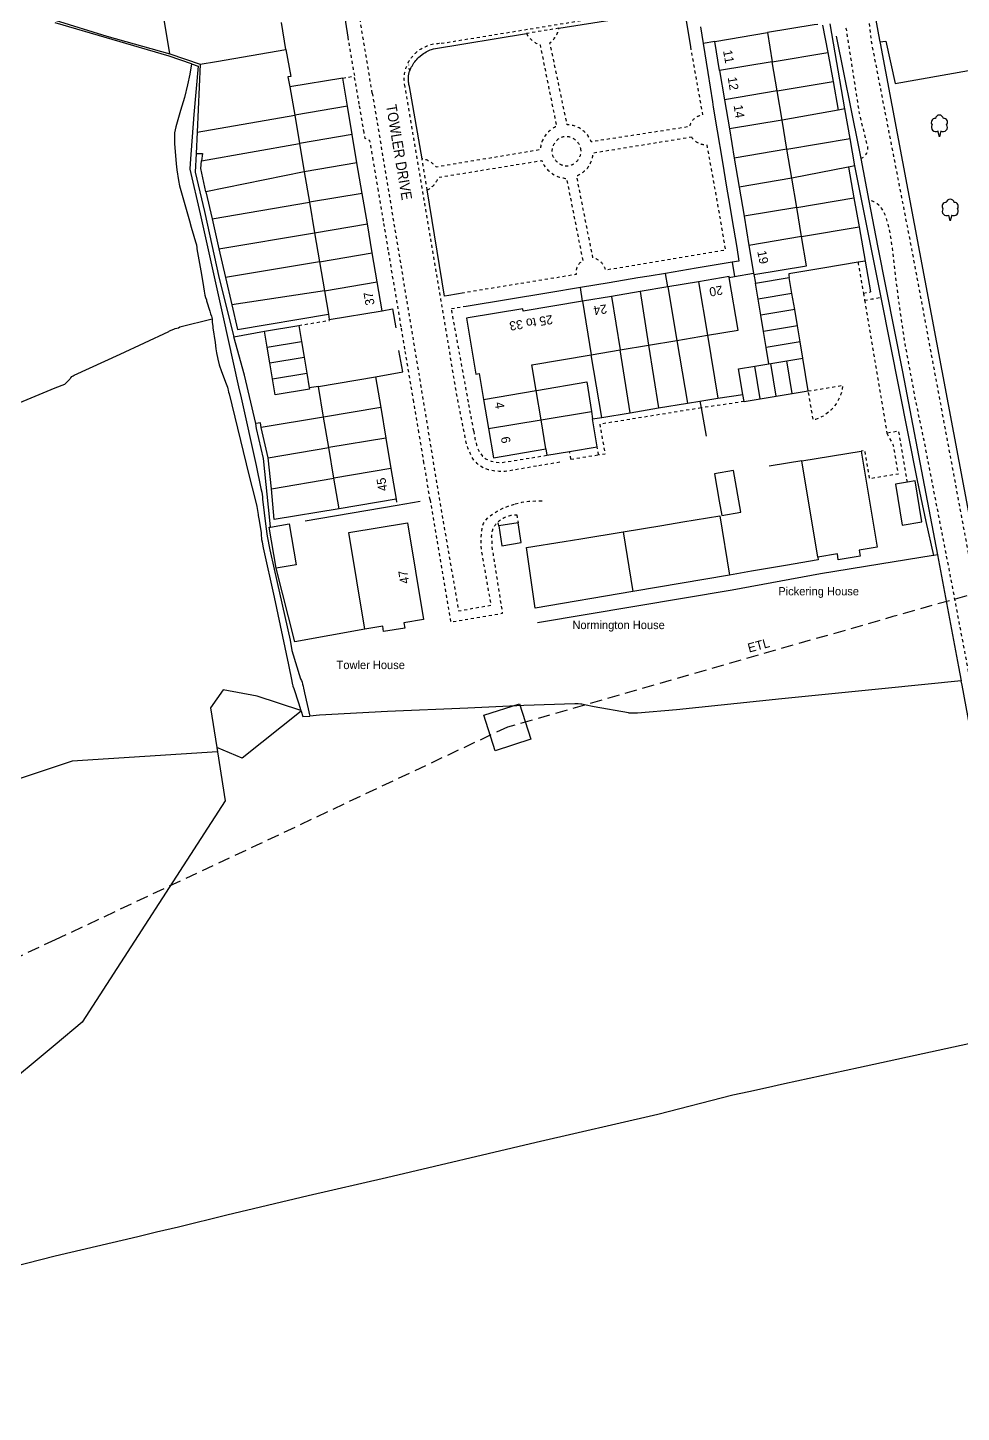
# Model space of a CAD drawing. Extents: x 421500 to 422711, y 436000 to 437000.
# Drawn here: x 421995.5 to 422150.4, y 436000 to 436229.8 of the extents above; entities that cross this region are included whole.
import ezdxf

# ---------------------------------------------------------------- set-up
doc = ezdxf.new("R2010")
doc.units = 0
doc.linetypes.add('716709-ExBase$0$OS-DASHEDLINE', pattern=[1, 0.5, -0.5])
doc.linetypes.add('716709-ExBase$0$OS-OVERHEAD', pattern=[3, 2, -1])
doc.layers.get('0').update_dxf_attribs({"color": 210})
for name, color, linetype in [('716709-ExBase$0$OS-LINE_0001_BLG_OUTLINE', 7, 'Continuous'), ('716709-ExBase$0$OS-LINE_0021_ROAD_OR_TRACK', 8, '716709-ExBase$0$OS-DASHEDLINE'), ('716709-ExBase$0$OS-LINE_0030_BLG_DIVISION', 8, 'Continuous'), ('716709-ExBase$0$OS-LINE_0030_OBSTRUCTING_FEAT', 8, 'Continuous'), ('716709-ExBase$0$OS-LINE_0032_PATH_OR_EDGE', 8, '716709-ExBase$0$OS-DASHEDLINE'), ('716709-ExBase$0$OS-LINE_0043_OVERHEAD_CONSTRN', 8, '716709-ExBase$0$OS-OVERHEAD'), ('716709-ExBase$0$OS-LINE_0049_PYLON_EDGE', 8, 'Continuous'), ('716709-ExBase$0$OS-PT_0373_POSN_NONCONIFER_TR', 8, 'Continuous'), ('716709-ExBase$0$OS-TEXT_BUILDING_OR_STRUCTURE', 4, 'Continuous'), ('716709-ExBase$0$OS-TEXT_GENERAL_FEATURE', 4, 'Continuous'), ('716709-ExBase$0$OS-TEXT_ROAD_NAME', 7, 'Continuous')]:
    doc.layers.add(name, color=color, linetype=linetype)
doc.styles.add('716709-ExBase$0$Romans', font='romans.shx', dxfattribs={"width": 0.9})
doc.styles.add('716709-ExBase$0$Standard', font='romans.shx')

# ---------------------------------------------------------------- blocks, each defined once
blk = doc.blocks.new('716709-ExBase$0$OS-NONCONIFEROUS TREE')
at = {"linetype": 'Continuous'}
for p, q in [((0, -1.6), (-0.2, -0.8)), ((0.2, -0.8), (0, -1.6))]:
    blk.add_line(p, q, dxfattribs=at)
for centre, radius, start, end in [((-0.57, 0.4), 0.55, 88.1339, 218.2222), ((-0.51, -0.29), 0.6, 144.748, 301.112), ((0, 0.84), 0.56, 10.8441, 169.1559), ((0.51, -0.29), 0.6, 238.888, 35.252), ((0.57, 0.4), 0.55, 321.7778, 91.8661)]:
    blk.add_arc(centre, radius, start, end, dxfattribs=at)

msp = doc.modelspace()

# ---------------------------------------------------------------- linework, layer by layer
at = {"layer": '716709-ExBase$0$OS-LINE_0001_BLG_OUTLINE'}
for p, q in [((422109.46, 436227.49), (422118.2, 436228.96)), ((422118.2, 436228.96), (422119.01, 436224.13)), ((422110.27, 436222.66), (422109.46, 436227.49)), ((422119.83, 436219.29), (422119.01, 436224.13)), ((422047.73, 436221.43), (422038.98, 436219.95)), ((422048.52, 436216.74), (422047.73, 436221.43)), ((422110.27, 436222.66), (422111.09, 436217.82)), ((422038.98, 436219.95), (422039.77, 436215.26)), ((422120.64, 436214.46), (422119.83, 436219.29)), ((422049.31, 436212.04), (422048.52, 436216.74)), ((422111.09, 436217.82), (422111.9, 436212.99)), ((422039.77, 436215.26), (422040.56, 436210.56)), ((422121.45, 436209.62), (422120.64, 436214.46)), ((422050.1, 436207.35), (422049.31, 436212.04)), ((422111.9, 436212.99), (422112.71, 436208.15)), ((422040.56, 436210.56), (422041.35, 436205.87)), ((422122.26, 436204.79), (422121.45, 436209.62)), ((422050.96, 436202.28), (422050.1, 436207.35)), ((422112.71, 436208.15), (422113.52, 436203.32)), ((422041.35, 436205.87), (422042.21, 436200.8)), ((422123.07, 436199.95), (422122.26, 436204.79)), ((422113.52, 436203.32), (422114.33, 436198.48)), ((422042.21, 436200.8), (422043.07, 436195.73)), ((422051.82, 436197.21), (422050.96, 436202.28)), ((422114.33, 436198.48), (422115.14, 436193.65)), ((422123.88, 436195.12), (422123.07, 436199.95)), ((422043.07, 436195.73), (422043.88, 436190.94)), ((422052.63, 436192.42), (422051.82, 436197.21)), ((422115.14, 436193.65), (422115.92, 436189.02)), ((422043.88, 436190.94), (422044.69, 436186.14)), ((422053.44, 436187.62), (422052.63, 436192.42)), ((422115.92, 436189.02), (422115.95, 436188.82)), ((422054.25, 436182.82), (422053.44, 436187.62)), ((422101.66, 436186.76), (422097.09, 436185.99)), ((422106.76, 436187.62), (422101.66, 436186.76)), ((422044.69, 436186.14), (422045.35, 436182.24)), ((422092.31, 436185.19), (422087.51, 436184.39)), ((422097.09, 436185.99), (422092.31, 436185.19)), ((422045.35, 436182.24), (422045.5, 436181.35)), ((422045.5, 436181.35), (422054.25, 436182.82)), ((422098.5, 436177.1), (422103.17, 436177.88)), ((422103.17, 436177.88), (422108.25, 436178.73)), ((422088.99, 436175.51), (422093.76, 436176.31)), ((422093.76, 436176.31), (422098.5, 436177.1)), ((422053.19, 436171.84), (422054.04, 436166.77)), ((422044.56, 436165.17), (422043.71, 436170.24)), ((422071.12, 436168.08), (422071.93, 436163.24)), ((422080.64, 436164.7), (422079.83, 436169.56)), ((422054.04, 436166.77), (422054.89, 436161.69)), ((422045.41, 436160.1), (422044.56, 436165.17)), ((422081.45, 436159.87), (422080.64, 436164.7)), ((422054.89, 436161.69), (422055.74, 436156.62)), ((422046.27, 436155.02), (422045.41, 436160.1)), ((422123.92, 436157.91), (422133.75, 436159.53)), ((422055.74, 436156.62), (422056.6, 436151.54)), ((422126.56, 436141.92), (422123.92, 436157.91)), ((422047.12, 436149.95), (422046.27, 436155.02)), ((422056.6, 436151.54), (422047.12, 436149.95)), ((422110.31, 436148.76), (422111.93, 436138.95)), ((422111.93, 436138.95), (422095.89, 436136.22))]:
    msp.add_line(p, q, dxfattribs=at)
at = {"layer": '716709-ExBase$0$OS-LINE_0001_BLG_OUTLINE', "flags": 128}
for points in [[(422115.95, 436188.82), (422124.69, 436190.28), (422123.88, 436195.12)], [(422111.88, 436188.35), (422111.86, 436188.47), (422106.76, 436187.62)], [(422108.25, 436178.73), (422113.35, 436179.59), (422111.88, 436188.35)], [(422087.51, 436184.39), (422077.66, 436182.74), (422077.6, 436183.13), (422068.55, 436181.61), (422068.25, 436181.56), (422069.8, 436172.3), (422070.4, 436172.4), (422071.12, 436168.08)], [(422079.83, 436169.56), (422079.11, 436173.85), (422088.99, 436175.51)], [(422043.71, 436170.24), (422043.71, 436170.25), (422053.19, 436171.84)], [(422071.93, 436163.24), (422072.74, 436158.41), (422081.45, 436159.87)], [(422133.75, 436159.53), (422136.4, 436143.55), (422133.44, 436143.06), (422133.6, 436142.07), (422129.98, 436141.47), (422129.82, 436142.46), (422126.56, 436141.92)], [(422051.41, 436129.96), (422048.75, 436146.02), (422058.49, 436147.63), (422061.15, 436131.57), (422057.89, 436131.03), (422058.04, 436130.14), (422054.52, 436129.56), (422054.37, 436130.45), (422051.41, 436129.96)], [(422094.27, 436146.14), (422100.69, 436147.19), (422104.15, 436147.75), (422110.31, 436148.76)], [(422095.89, 436136.22), (422079.69, 436133.47), (422078.22, 436143.51), (422084.49, 436144.54), (422087.22, 436144.98), (422094.27, 436146.14)]]:
    msp.add_lwpolyline(points, dxfattribs=at)
at = {"layer": '716709-ExBase$0$OS-LINE_0021_ROAD_OR_TRACK'}
for p, q in [((422134.14, 436185.73), (422134.35, 436184.55)), ((422134.35, 436184.55), (422138.04, 436162.5)), ((422085.61, 436158.18), (422090.2, 436158.91)), ((422118.82, 436157.07), (422118.52, 436157.02))]:
    msp.add_line(p, q, dxfattribs=at)
at = {"layer": '716709-ExBase$0$OS-LINE_0021_ROAD_OR_TRACK', "flags": 128}
for points in [[(422064.06, 436227.19), (422102.12, 436233.37), (422104.25, 436233.71), (422106.28, 436234.04), (422106.48, 436234.07), (422123.72, 436236.84), (422126.65, 436237.3), (422125.8, 436242.86), (422123.1, 436242.42), (422111.58, 436240.56), (422111.46, 436240.58), (422111.34, 436240.6), (422111.22, 436240.63), (422111.1, 436240.67), (422110.99, 436240.71), (422110.87, 436240.75), (422110.76, 436240.8), (422110.65, 436240.85), (422110.54, 436240.91), (422110.44, 436240.97), (422110.33, 436241.04), (422110.23, 436241.11), (422110.14, 436241.19), (422110.04, 436241.26), (422109.95, 436241.35), (422109.85, 436241.45), (422109.77, 436241.54), (422109.69, 436241.63), (422109.62, 436241.73), (422109.55, 436241.83), (422109.48, 436241.94), (422109.42, 436242.04), (422109.36, 436242.15), (422109.31, 436242.26), (422109.26, 436242.37), (422109.22, 436242.49), (422109.18, 436242.6), (422109.14, 436242.72), (422109.12, 436242.84), (422109.09, 436242.96), (422109.07, 436243.08), (422109.06, 436243.2), (422109.05, 436243.33), (422107.96, 436250.03), (422101.23, 436249.09), (422102.02, 436243.45), (422102.04, 436243.23), (422102.05, 436243.04), (422102.05, 436242.84), (422102.05, 436242.65), (422102.03, 436242.46), (422102.01, 436242.26), (422101.98, 436242.07), (422101.95, 436241.88), (422101.9, 436241.69), (422101.85, 436241.5), (422101.79, 436241.32), (422101.72, 436241.14), (422101.64, 436240.96), (422101.56, 436240.78), (422101.47, 436240.61), (422101.36, 436240.42), (422101.25, 436240.26), (422101.14, 436240.1), (422101.02, 436239.94), (422100.9, 436239.8), (422100.77, 436239.65), (422100.63, 436239.51), (422100.49, 436239.38), (422100.34, 436239.25), (422100.19, 436239.13), (422100.03, 436239.02), (422099.87, 436238.91), (422099.7, 436238.81), (422099.53, 436238.72), (422099.36, 436238.63), (422062.13, 436232.47), (422062.07, 436232.47)], [(422052.64, 436218.9), (422050.98, 436228.93), (422049.71, 436236.69)], [(422178.2, 436000), (422171.3, 436039.7), (422151.9, 436140.9), (422142.35, 436192.2), (422135.5, 436227.45), (422134.49, 436235.99)], [(422133.72, 436208.06), (422134.2, 436208.35), (422134.35, 436208.45), (422134.4, 436208.55), (422134.5, 436208.7), (422134.6, 436208.8), (422134.7, 436208.95), (422134.85, 436209.4), (422134.85, 436210.15), (422134.8, 436210.25), (422133.5, 436215.55), (422131.33, 436229.51), (422131.27, 436229.61), (422131.21, 436229.72), (422131.15, 436229.82), (422131.08, 436229.91), (422131.01, 436230.01), (422130.94, 436230.1)], [(422058.09, 436219.98), (422058.05, 436220.18), (422058.01, 436220.42), (422057.98, 436220.66), (422057.96, 436220.9), (422057.95, 436221.15), (422057.95, 436221.39), (422057.96, 436221.63), (422057.98, 436221.88), (422058.01, 436222.12), (422058.05, 436222.36), (422058.1, 436222.6), (422058.16, 436222.84), (422058.23, 436223.07), (422058.31, 436223.3), (422058.39, 436223.53), (422058.49, 436223.75), (422058.6, 436223.97), (422058.73, 436224.22), (422058.86, 436224.43), (422058.99, 436224.63), (422059.13, 436224.83), (422059.29, 436225.02), (422059.45, 436225.2), (422059.61, 436225.38), (422059.79, 436225.55), (422059.97, 436225.71), (422060.16, 436225.87), (422060.35, 436226.01), (422060.55, 436226.15), (422060.75, 436226.29), (422060.96, 436226.41), (422061.18, 436226.53), (422061.4, 436226.63), (422061.62, 436226.73), (422061.85, 436226.82), (422062.08, 436226.9), (422062.31, 436226.97), (422062.55, 436227.03), (422062.78, 436227.09), (422063.02, 436227.13), (422063.26, 436227.16), (422063.51, 436227.18), (422063.75, 436227.19), (422064.06, 436227.19)], [(422052.64, 436218.9), (422060.34, 436172.42), (422060.66, 436170.46), (422063.72, 436151.75), (422066.96, 436133.01), (422072.37, 436133.95), (422070.79, 436142.98), (422070.7, 436144.05), (422070.68, 436145.13), (422070.87, 436146.91), (422071.1, 436147.48), (422071.45, 436148), (422071.87, 436148.47), (422072.57, 436149.05), (422073.35, 436149.53), (422074.31, 436150.02), (422074.69, 436150.17), (422075.32, 436150.42), (422076.35, 436150.75)], [(422079.88, 436157.02), (422074.7, 436156.13), (422073.71, 436156.14), (422072.73, 436156.23), (422071.94, 436156.41), (422071.17, 436156.69), (422070.56, 436157.03), (422070.02, 436157.48), (422069.53, 436158), (422069.18, 436158.52), (422068.47, 436160.06), (422068.12, 436161.45), (422066.74, 436168.46), (422059.39, 436212.31), (422058.1, 436219.94), (422058.09, 436219.98)], [(422174.4, 436000), (422171.55, 436015.25), (422168.6, 436030.6), (422166.15, 436043.15), (422165.05, 436049.1), (422161.2, 436070.55), (422155.95, 436099.4), (422151.9, 436121.35), (422148.35, 436140.05), (422144.2, 436161.35), (422142.7, 436168.5), (422142.15, 436171.6), (422141, 436177.7), (422139.95, 436184.9), (422138.95, 436193.2), (422138.75, 436194.55), (422138.7, 436195), (422138.45, 436196.35), (422138.1, 436197.65), (422137.95, 436198.15), (422137.85, 436198.5), (422137.65, 436198.95), (422137.15, 436199.85), (422136.9, 436200.15), (422136.7, 436200.35), (422136.45, 436200.55), (422136.25, 436200.7), (422136.1, 436200.8), (422135.9, 436200.9), (422135.65, 436201), (422135.4, 436201.05), (422135.07, 436201.03)], [(422133.25, 436190.86), (422133.3, 436190.57), (422133.35, 436190.27), (422133.67, 436188.35), (422134.14, 436185.73)], [(422125, 436169.49), (422130.72, 436170.43), (422130.69, 436170.16), (422130.64, 436169.89), (422130.59, 436169.62), (422130.52, 436169.35), (422130.44, 436169.09), (422130.36, 436168.83), (422130.26, 436168.58), (422130.15, 436168.32), (422130.03, 436168.08), (422129.9, 436167.84), (422129.76, 436167.6), (422129.62, 436167.37), (422129.3, 436166.94), (422129.12, 436166.73), (422128.94, 436166.53), (422128.75, 436166.33), (422128.55, 436166.14), (422128.34, 436165.97), (422128.13, 436165.8), (422127.9, 436165.64), (422127.68, 436165.48), (422127.44, 436165.34), (422127.2, 436165.21), (422126.96, 436165.08), (422126.71, 436164.97), (422126.46, 436164.87), (422126.2, 436164.78), (422125.81, 436164.66), (422125, 436169.49)], [(422107.2, 436166.68), (422090.38, 436163.97), (422091.27, 436159), (422090.2, 436158.91)], [(422114.33, 436167.74), (422111.69, 436167.34), (422107.2, 436166.68)], [(422138.04, 436162.5), (422139.07, 436160.51), (422139.09, 436160.41), (422139.89, 436155.71), (422135.17, 436154.91), (422134.39, 436159.64), (422133.75, 436159.53)], [(422083.74, 436157.68), (422081.87, 436157.36), (422079.88, 436157.02)], [(422076.35, 436150.75), (422077.47, 436151.03), (422078.63, 436151.18), (422079.79, 436151.24), (422080.95, 436151.25)]]:
    msp.add_lwpolyline(points, dxfattribs=at)
at = {"layer": '716709-ExBase$0$OS-LINE_0030_BLG_DIVISION'}
for p, q in [((422119.01, 436224.13), (422110.27, 436222.66)), ((422119.83, 436219.29), (422111.09, 436217.82)), ((422048.52, 436216.74), (422039.77, 436215.26)), ((422120.64, 436214.46), (422111.9, 436212.99)), ((422049.31, 436212.04), (422040.56, 436210.56)), ((422121.45, 436209.62), (422112.71, 436208.15)), ((422050.1, 436207.35), (422041.35, 436205.87)), ((422122.26, 436204.79), (422113.52, 436203.32)), ((422050.96, 436202.28), (422042.21, 436200.8)), ((422123.07, 436199.95), (422114.33, 436198.48)), ((422043.07, 436195.73), (422051.82, 436197.21)), ((422123.88, 436195.12), (422115.14, 436193.65)), ((422043.88, 436190.94), (422052.63, 436192.42)), ((422044.69, 436186.14), (422053.44, 436187.62)), ((422101.66, 436186.76), (422103.17, 436177.88)), ((422106.76, 436187.62), (422108.25, 436178.73)), ((422087.51, 436184.39), (422088.99, 436175.51)), ((422092.31, 436185.19), (422093.76, 436176.31)), ((422097.09, 436185.99), (422098.5, 436177.1)), ((422071.12, 436168.08), (422079.83, 436169.56)), ((422054.04, 436166.77), (422044.56, 436165.17)), ((422071.93, 436163.24), (422080.64, 436164.7)), ((422054.89, 436161.69), (422045.41, 436160.1)), ((422055.74, 436156.62), (422046.27, 436155.02)), ((422094.27, 436146.14), (422095.89, 436136.22))]:
    msp.add_line(p, q, dxfattribs=at)
at = {"layer": '716709-ExBase$0$OS-LINE_0030_OBSTRUCTING_FEAT'}
for p, q in [((422019.03, 436225.42), (422017.1, 436237.16)), ((422047.91, 436232.46), (422048.57, 436228.23)), ((422083.61, 436229.68), (422104.37, 436232.99)), ((422104.37, 436232.99), (422105.43, 436226.62)), ((422038.27, 436226.15), (422037.58, 436230.66)), ((422127.38, 436230.22), (422128.22, 436225.68)), ((422131.08, 436216.31), (422128.6, 436230.42)), ((422107.13, 436229.93), (422107.56, 436227.17)), ((422019.03, 436225.42), (422024.09, 436223.71)), ((422109.46, 436227.49), (422107.56, 436227.17)), ((422107.56, 436227.17), (422108.32, 436222.33)), ((422119.01, 436224.13), (422128.22, 436225.68)), ((422128.22, 436225.68), (422129.11, 436220.85)), ((422024.09, 436223.71), (422023.57, 436212.42)), ((422108.32, 436222.33), (422109.09, 436217.48)), ((422119.83, 436219.29), (422129.11, 436220.85)), ((422129.11, 436220.85), (422129.98, 436216.11)), ((422131.08, 436216.31), (422129.98, 436216.11)), ((422131.94, 436211.38), (422131.08, 436216.31)), ((422023.57, 436212.42), (422039.77, 436215.26)), ((422023.57, 436212.42), (422023.41, 436208.93)), ((422109.88, 436212.65), (422110.69, 436207.81)), ((422024.27, 436207.69), (422040.56, 436210.56)), ((422121.45, 436209.62), (422131.94, 436211.38)), ((422132.74, 436206.84), (422131.94, 436211.38)), ((422110.69, 436207.81), (422111.5, 436202.98)), ((422133.72, 436208.06), (422135.07, 436201.03)), ((422041.35, 436205.87), (422025, 436202.57)), ((422132.74, 436206.84), (422131.66, 436206.65)), ((422131.66, 436206.65), (422132.56, 436201.55)), ((422137.08, 436185.03), (422132.74, 436206.84)), ((422025, 436202.57), (422026.04, 436198.06)), ((422026.04, 436198.06), (422042.21, 436200.8)), ((422123.07, 436199.95), (422132.56, 436201.55)), ((422132.56, 436201.55), (422133.42, 436196.73)), ((422026.04, 436198.06), (422027.18, 436193.11)), ((422112.3, 436198.14), (422113.11, 436193.31)), ((422027.18, 436193.11), (422043.07, 436195.73)), ((422123.88, 436195.12), (422133.42, 436196.73)), ((422133.42, 436196.73), (422134.43, 436191.06)), ((422027.18, 436193.11), (422028.28, 436188.3)), ((422043.88, 436190.94), (422028.28, 436188.3)), ((422134.43, 436191.06), (422133.25, 436190.86)), ((422134.43, 436191.06), (422135.34, 436185.94)), ((422106.39, 436189.86), (422101.28, 436189.01)), ((422101.66, 436186.76), (422101.28, 436189.01)), ((422112.37, 436190.85), (422106.39, 436189.86)), ((422112.37, 436190.85), (422112.76, 436188.5)), ((422115.95, 436188.82), (422116.22, 436187.41)), ((422028.28, 436188.3), (422029.32, 436183.78)), ((422091.94, 436187.46), (422087.17, 436186.67)), ((422087.51, 436184.39), (422087.17, 436186.67)), ((422096.73, 436188.26), (422091.94, 436187.46)), ((422111.88, 436188.35), (422112.76, 436188.5)), ((422116.22, 436187.41), (422121.84, 436188.35)), ((422116.67, 436184.73), (422116.22, 436187.41)), ((422122.29, 436185.67), (422121.84, 436188.35)), ((422044.69, 436186.14), (422029.32, 436183.78)), ((422067.89, 436185.79), (422065.36, 436185.36)), ((422122.29, 436185.67), (422116.67, 436184.73)), ((422117.12, 436182.05), (422116.67, 436184.73)), ((422122.74, 436182.99), (422122.29, 436185.67)), ((422122.74, 436182.99), (422117.12, 436182.05)), ((422117.57, 436179.37), (422117.12, 436182.05)), ((422123.19, 436180.31), (422122.74, 436182.99)), ((422034.75, 436179.42), (422040.47, 436180.37)), ((422040.47, 436180.37), (422040.91, 436177.73)), ((422123.19, 436180.31), (422117.57, 436179.37)), ((422123.64, 436177.63), (422123.19, 436180.31)), ((422029.66, 436178.48), (422034.75, 436179.42)), ((422035.19, 436176.78), (422034.75, 436179.42)), ((422035.19, 436176.78), (422040.91, 436177.73)), ((422040.91, 436177.73), (422041.34, 436175.09)), ((422103.17, 436177.88), (422104.94, 436167.48)), ((422108.25, 436178.73), (422110, 436168.28)), ((422118.02, 436176.69), (422117.57, 436179.37)), ((422123.64, 436177.63), (422118.02, 436176.69)), ((422124.09, 436174.95), (422123.64, 436177.63)), ((422035.62, 436174.15), (422035.19, 436176.78)), ((422035.62, 436174.15), (422041.34, 436175.09)), ((422041.34, 436175.09), (422041.78, 436172.46)), ((422090.72, 436165.1), (422088.99, 436175.51)), ((422095.46, 436165.89), (422093.76, 436176.31)), ((422098.5, 436177.1), (422100.15, 436166.68)), ((422118.47, 436174.01), (422118.02, 436176.69)), ((422121.44, 436174.51), (422124.09, 436174.95)), ((422125, 436169.49), (422124.09, 436174.95)), ((422036.06, 436171.51), (422035.62, 436174.15)), ((422116.11, 436173.62), (422118.47, 436174.01)), ((422117, 436168.18), (422116.11, 436173.62)), ((422118.47, 436174.01), (422118.77, 436174.06)), ((422118.77, 436174.06), (422121.44, 436174.51)), ((422119.66, 436168.61), (422118.77, 436174.06)), ((422122.33, 436169.05), (422121.44, 436174.51)), ((422036.06, 436171.51), (422041.78, 436172.46)), ((422041.78, 436172.46), (422042.19, 436170)), ((422043.71, 436170.24), (422042.19, 436170)), ((422107, 436167.83), (422110, 436168.28)), ((422110, 436168.28), (422114.14, 436168.91)), ((422114.33, 436167.74), (422114.14, 436168.91)), ((422114.33, 436167.74), (422117, 436168.18)), ((422117, 436168.18), (422119.66, 436168.61)), ((422119.66, 436168.61), (422122.33, 436169.05)), ((422122.33, 436169.05), (422125, 436169.49)), ((422080.64, 436164.7), (422089, 436166.1)), ((422089, 436166.1), (422089.2, 436164.85)), ((422090.72, 436165.1), (422095.46, 436165.89)), ((422095.46, 436165.89), (422100.15, 436166.68)), ((422100.15, 436166.68), (422104.94, 436167.48)), ((422104.94, 436167.48), (422107, 436167.83)), ((422107, 436167.83), (422107.2, 436166.68)), ((422107.2, 436166.68), (422108.02, 436162.01)), ((422044.56, 436165.17), (422034.21, 436163.42)), ((422035.35, 436158.41), (422034.21, 436163.42)), ((422089.2, 436164.85), (422090.72, 436165.1)), ((422089.95, 436160.24), (422089.2, 436164.85)), ((422035.35, 436158.41), (422045.41, 436160.1)), ((422081.45, 436159.87), (422081.62, 436158.83)), ((422081.62, 436158.83), (422085.39, 436159.47)), ((422085.39, 436159.47), (422089.95, 436160.24)), ((422035.91, 436153.27), (422035.35, 436158.41)), ((422123.92, 436157.91), (422118.82, 436157.07)), ((422035.91, 436153.27), (422046.27, 436155.02)), ((422056.77, 436150.51), (422041.5, 436147.9)), ((422060.56, 436151.16), (422056.77, 436150.51)), ((422035.74, 436146.91), (422038.83, 436147.44)), ((422076.83, 436147.62), (422073.62, 436147.1)), ((422146.42, 436142.29), (422145.83, 436142.2)), ((422040.8, 436116.45), (422040.82, 436116.38)), ((422026.85, 436110.34), (422026.96, 436109.61)), ((422000, 436061.01), (421969.09, 436035.28))]:
    msp.add_line(p, q, dxfattribs=at)
at = {"layer": '716709-ExBase$0$OS-LINE_0030_OBSTRUCTING_FEAT', "flags": 128}
for points in [[(422136.85, 436227.45), (422137.85, 436227.54), (422139.4, 436220.5), (422163.75, 436224.85), (422178.9, 436227.5), (422180.15, 436228), (422181.8, 436228.9), (422183.6, 436230.1), (422185.35, 436231.4), (422186.6, 436232.6), (422188.6, 436235.05), (422190.05, 436237.45), (422191.35, 436239.75), (422192.45, 436242.5)], [(422134.94, 436236.54), (422135.2, 436234.9), (422135.5, 436234.9), (422136.2, 436231.04), (422136.65, 436228.57), (422136.85, 436227.45)], [(422000, 436231.01), (422008.58, 436228.36), (422019.03, 436225.42)], [(422022.64, 436223.76), (422018.91, 436225.03), (422000, 436230.58)], [(422126.58, 436230.33), (422125.95, 436230.23), (422118.2, 436228.96)], [(422058.85, 436222.6), (422058.91, 436222.77), (422059.01, 436222.99), (422059.11, 436223.21), (422059.23, 436223.42), (422059.35, 436223.63), (422059.55, 436223.93), (422059.7, 436224.14), (422059.86, 436224.33), (422060.02, 436224.53), (422060.2, 436224.71), (422060.38, 436224.89), (422060.57, 436225.06), (422060.93, 436225.34), (422061.14, 436225.49), (422061.35, 436225.62), (422061.57, 436225.75), (422061.8, 436225.87), (422062.02, 436225.98), (422062.26, 436226.09), (422062.49, 436226.18), (422062.77, 436226.27), (422078.24, 436228.83)], [(422129.6, 436228.35), (422133.35, 436210), (422133.72, 436208.06)], [(422024.09, 436223.71), (422026.78, 436224.16), (422038.27, 436226.15)], [(422038.27, 436226.15), (422039.13, 436221.69), (422038.64, 436221.6), (422038.98, 436219.95)], [(422136.85, 436227.45), (422136.9, 436227.2), (422152.8, 436142.85), (422158.18, 436114.1)], [(422022.64, 436223.76), (422022.35, 436222.05), (422021.95, 436220.3), (422021.45, 436218.2), (422020.8, 436216.05), (422020.05, 436213.35), (422019.9, 436212.85), (422019.8, 436212.35), (422019.8, 436210.55), (422020.1, 436207.2), (422020.2, 436206.2), (422020.45, 436204.4), (422020.65, 436203.55), (422022.3, 436197.75), (422022.6, 436196.7), (422023, 436195.2), (422023.3, 436194.25), (422023.45, 436193.75), (422023.5, 436193.25), (422023.5, 436193.1), (422024.3, 436188.8), (422024.65, 436186.8), (422024.75, 436186.05), (422024.85, 436185.4), (422024.95, 436185), (422025.1, 436184.6), (422025.15, 436184.45), (422025.65, 436182.75), (422025.8, 436182.3), (422025.95, 436181.9), (422026.05, 436181.45)], [(422022.64, 436223.76), (422023.74, 436223.39), (422023, 436215.4), (422022.4, 436207.25), (422022.35, 436206.3), (422024.05, 436198.9), (422027.85, 436181.95), (422030.45, 436170.16), (422030.85, 436168.35), (422033.35, 436157.1), (422034.15, 436153.3), (422034.3, 436152.7), (422034.4, 436151.95), (422034.4, 436151.55), (422034.95, 436147), (422035.2, 436145.4), (422035.65, 436143.15), (422036.35, 436139.9), (422039, 436128.15), (422039.3, 436126.4), (422040.75, 436121.75), (422040.9, 436121.45), (422041, 436121.15), (422041.05, 436120.85), (422041.15, 436120.5), (422041.2, 436120.2), (422041.35, 436119.65), (422041.4, 436119.4), (422042.26, 436115.55)], [(422060.89, 436208.02), (422058.82, 436220.04), (422058.77, 436220.21), (422058.73, 436220.38), (422058.7, 436220.56), (422058.67, 436220.73), (422058.65, 436220.91), (422058.64, 436221.08), (422058.63, 436221.26), (422058.64, 436221.44), (422058.65, 436221.61), (422058.66, 436221.79), (422058.71, 436222.09), (422058.76, 436222.32), (422058.83, 436222.55), (422058.85, 436222.6)], [(422109.09, 436217.48), (422109.23, 436216.58), (422109.88, 436212.65)], [(422129.98, 436216.11), (422129.94, 436216.1), (422120.64, 436214.46)], [(422023.41, 436208.93), (422023.26, 436205.78), (422024.77, 436199.27), (422027.25, 436188.16), (422029.66, 436178.48)], [(422023.41, 436208.93), (422024.48, 436208.88), (422024.27, 436207.69)], [(422025, 436202.57), (422024.16, 436206.4), (422024.27, 436207.69)], [(422131.66, 436206.65), (422131.63, 436206.64), (422122.26, 436204.79)], [(422065.36, 436185.36), (422064.62, 436185.23), (422061.75, 436202.85)], [(422111.5, 436202.98), (422111.86, 436200.8), (422112.3, 436198.14)], [(422135.07, 436201.03), (422136.22, 436195.01), (422136.55, 436193.3), (422140.65, 436172.65), (422146.42, 436142.29)], [(422113.11, 436193.31), (422113.49, 436191.04), (422112.37, 436190.85)], [(422101.28, 436189.01), (422098.6, 436188.57), (422096.73, 436188.26)], [(422112.76, 436188.5), (422112.77, 436188.5), (422115.92, 436189.02)], [(422133.25, 436190.86), (422127.43, 436189.89), (422121.74, 436188.94), (422121.79, 436188.65), (422121.84, 436188.35)], [(422087.17, 436186.67), (422081.93, 436185.8), (422068.23, 436183.52)], [(422145.83, 436142.2), (422144.55, 436147.86), (422143.14, 436154.62), (422137.08, 436185.03)], [(422029.32, 436183.78), (422030.26, 436179.69), (422045.35, 436182.24)], [(422054.25, 436182.82), (422056, 436183.1), (422056.55, 436179.98)], [(422000, 436170), (422001.6, 436170.65), (422002.45, 436171.45), (422002.5, 436171.55), (422002.6, 436171.7), (422002.8, 436171.9), (422003, 436172), (422003.15, 436172.1), (422010.8, 436175.6), (422018.85, 436179.35), (422019, 436179.45), (422019.7, 436179.75), (422019.95, 436179.85), (422020.2, 436179.9), (422020.45, 436180), (422020.7, 436180.15), (422026.05, 436181.45)], [(422026.05, 436181.45), (422026.05, 436180.9), (422026.15, 436180.2), (422026.15, 436180), (422026.55, 436177.55), (422026.65, 436176.5), (422026.8, 436175.8), (422027, 436174.8), (422027.25, 436173.85), (422027.6, 436172.75), (422027.9, 436172), (422028.25, 436170.95), (422028.4, 436170.7), (422028.5, 436170.4), (422028.6, 436170.15), (422028.65, 436169.85), (422028.7, 436169.65), (422028.8, 436169.3), (422028.9, 436169), (422032.15, 436155.6), (422033.25, 436151.25), (422033.5, 436150.3), (422033.55, 436150), (422033.7, 436149), (422033.7, 436148.85), (422033.85, 436148), (422034.2, 436145.95), (422034.2, 436145.5), (422034.25, 436145.05), (422034.25, 436144.85), (422034.35, 436144.45), (422034.4, 436144.05), (422034.55, 436143.45), (422036.35, 436135.3), (422038.75, 436124.05), (422039.3, 436121.35), (422039.35, 436120.95), (422039.4, 436120.85), (422039.45, 436120.5), (422039.6, 436120.1), (422040.4, 436117.75), (422040.8, 436116.45)], [(422033.29, 436164.08), (422031.41, 436172.1), (422029.66, 436178.48)], [(422053.19, 436171.84), (422057.69, 436172.67), (422057.04, 436176.21)], [(422114.14, 436168.91), (422113.44, 436173.17), (422116.11, 436173.62)], [(422042.19, 436170), (422042.22, 436169.82), (422036.5, 436168.87), (422036.06, 436171.51)], [(422079.83, 436169.56), (422079.88, 436169.57), (422088.22, 436170.99), (422089, 436166.1)], [(421901.15, 436120.55), (421921.35, 436132.65), (421922.4, 436132.45), (421927.25, 436135.2), (421930.5, 436136.95), (421934.45, 436139.15), (421938.85, 436141.3), (421944.05, 436143.85), (421958.95, 436151.05), (421968.15, 436155.45), (421969.45, 436156), (421970.7, 436156.75), (421971.9, 436157.3), (421973, 436157.9), (421974.8, 436158.95), (421978.3, 436160.7), (421979.6, 436161.4), (421980.55, 436161.8), (421981.45, 436162.3), (421982.6, 436162.8), (421984.3, 436163.5), (422000, 436170)], [(422034.21, 436163.42), (422034.08, 436164.21), (422033.29, 436164.08)], [(422035.74, 436146.91), (422035.62, 436148.03), (422034.56, 436158.28), (422033.42, 436163.27), (422033.29, 436164.08)], [(422112.56, 436156.29), (422109.41, 436155.72), (422110.23, 436151.2), (422110.66, 436148.82)], [(422110.66, 436148.82), (422113.81, 436149.39), (422112.56, 436156.29)], [(422141.44, 436154.34), (422139.47, 436154.02), (422140.58, 436147.21), (422143.86, 436147.75), (422142.75, 436154.56), (422141.44, 436154.34)], [(422047.12, 436149.95), (422036.36, 436148.15), (422035.91, 436153.27)], [(422038.83, 436147.44), (422039.99, 436140.64), (422036.7, 436140.08)], [(422073.62, 436147.1), (422074.15, 436143.82), (422077.36, 436144.34), (422076.83, 436147.62)], [(422036.7, 436140.08), (422035.54, 436146.88), (422035.74, 436146.91)], [(422145.83, 436142.2), (422145.73, 436142.18), (422136.87, 436140.74), (422127.02, 436139.14), (422112.34, 436136.46), (422080.05, 436131.03)], [(422126.56, 436141.92), (422126.63, 436141.48), (422121.2, 436140.55), (422115.59, 436139.58), (422111.93, 436138.95)], [(422146.42, 436142.29), (422149.95, 436123.7), (422150.38, 436121.37)], [(422051.41, 436129.96), (422039.77, 436127.88), (422036.7, 436140.08)], [(422040.8, 436116.45), (422033.56, 436118.82), (422027.89, 436119.89), (422025.81, 436116.91), (422026.85, 436110.34)], [(422150.38, 436121.37), (422137.75, 436120.1), (422120.6, 436118.4), (422103.15, 436116.6), (422096.65, 436116.05), (422096.3, 436116), (422095.65, 436116), (422095.25, 436116.05), (422095.15, 436116.1), (422089.45, 436117.05), (422087.85, 436117.4), (422087.4, 436117.5), (422087.25, 436117.5), (422086.8, 436117.6), (422086.45, 436117.6), (422086.25, 436117.55), (422077.8, 436117.3), (422068.5, 436116.85), (422055.15, 436116.3), (422043.9, 436115.7), (422042.26, 436115.55)], [(422161.02, 436063.21), (422157.35, 436083.85), (422150.52, 436120.65), (422150.38, 436121.37)], [(422040.82, 436116.38), (422031.02, 436108.57), (422026.85, 436110.34)], [(422040.82, 436116.38), (422041.11, 436115.45), (422042.26, 436115.55)], [(422026.96, 436109.61), (422028.23, 436101.49), (422004.49, 436064.75), (422000, 436061.01)], [(422026.96, 436109.61), (422002.83, 436108.08), (422000, 436107.14)], [(422000, 436107.14), (421988.06, 436103.15), (421972.78, 436097.7), (421921.59, 436070.87)], [(422161.02, 436063.21), (422133.35, 436057.15), (422121.05, 436054.5), (422117.9, 436053.8), (422115.15, 436053.2), (422112.5, 436052.65), (422100.05, 436049.4), (422079.85, 436044.8), (422055, 436038.9), (422042, 436035.9), (422028.5, 436032.7), (422020.45, 436030.7), (422016.85, 436029.9), (422013.75, 436029.1), (422000, 436025.9)], [(422000, 436025.9), (421985.7, 436022.25), (421984.05, 436021.9), (421982.75, 436021.55), (421981.8, 436021.25), (421980.75, 436020.85), (421979.05, 436020.35), (421976.05, 436019.34)]]:
    msp.add_lwpolyline(points, dxfattribs=at)
at = {"layer": '716709-ExBase$0$OS-LINE_0032_PATH_OR_EDGE'}
for p, q in [((422048.57, 436228.23), (422049.67, 436221.76)), ((422083.61, 436229.68), (422078.24, 436228.83)), ((422058.85, 436222.6), (422058.68, 436223.6)), ((422047.73, 436221.43), (422049.67, 436221.76)), ((422050.47, 436217.07), (422049.67, 436221.76)), ((422051.28, 436212.37), (422050.47, 436217.07)), ((422053.65, 436202.74), (422052.8, 436207.8)), ((422061.75, 436202.85), (422060.89, 436208.02)), ((422054.5, 436197.66), (422053.65, 436202.74)), ((422055.3, 436192.87), (422054.5, 436197.66)), ((422056.1, 436188.07), (422055.3, 436192.87)), ((422057.43, 436180.14), (422056.1, 436188.07)), ((422134.14, 436185.73), (422135.34, 436185.94)), ((422068.23, 436183.52), (422065.77, 436183.13)), ((422068.6, 436167.65), (422065.77, 436183.13)), ((422058.05, 436176.44), (422057.43, 436180.14)), ((422059.52, 436167.69), (422058.05, 436176.44)), ((422060.37, 436162.61), (422059.52, 436167.69)), ((422069.48, 436162.83), (422068.6, 436167.65)), ((422061.22, 436157.55), (422060.37, 436162.61)), ((422085.61, 436158.18), (422085.39, 436159.47)), ((422090.2, 436158.91), (422089.95, 436160.24)), ((422062.24, 436151.45), (422061.22, 436157.55)), ((422056.6, 436151.54), (422056.77, 436150.51)), ((422073.62, 436147.1), (422073.51, 436147.79)), ((422076.62, 436148.94), (422076.83, 436147.62))]:
    msp.add_line(p, q, dxfattribs=at)
at = {"layer": '716709-ExBase$0$OS-LINE_0032_PATH_OR_EDGE', "flags": 128}
for points in [[(422078.24, 436228.83), (422078.34, 436228.63), (422078.42, 436228.5), (422078.5, 436228.38), (422078.59, 436228.25), (422078.68, 436228.13), (422078.78, 436228.02), (422078.88, 436227.91), (422078.99, 436227.8), (422079.1, 436227.7), (422079.28, 436227.55), (422079.4, 436227.46), (422079.53, 436227.38), (422079.65, 436227.3), (422079.78, 436227.22), (422079.92, 436227.16), (422080.06, 436227.09), (422080.19, 436227.04), (422080.34, 436226.99), (422080.48, 436226.94), (422083.22, 436213.38), (422083.05, 436213.31), (422082.89, 436213.23), (422082.73, 436213.14), (422082.58, 436213.05), (422082.43, 436212.95), (422082.28, 436212.84), (422082.14, 436212.73), (422082, 436212.61), (422081.86, 436212.49), (422081.74, 436212.36), (422081.61, 436212.22), (422081.5, 436212.09), (422081.39, 436211.94), (422081.28, 436211.79), (422081.18, 436211.64), (422081.09, 436211.48), (422081, 436211.32), (422080.92, 436211.16), (422080.85, 436210.99), (422080.79, 436210.82), (422080.73, 436210.65), (422080.68, 436210.48), (422080.63, 436210.3), (422080.6, 436210.12), (422080.57, 436209.94), (422080.55, 436209.76), (422080.53, 436209.53), (422063.26, 436206.65), (422063.16, 436206.77), (422063.05, 436206.89), (422062.94, 436207), (422062.83, 436207.11), (422062.71, 436207.21), (422062.58, 436207.31), (422062.45, 436207.4), (422062.32, 436207.48), (422062.05, 436207.64), (422061.91, 436207.71), (422061.76, 436207.77), (422061.62, 436207.83), (422061.47, 436207.88), (422061.32, 436207.93), (422061.29, 436207.94), (422061.17, 436207.97), (422060.89, 436208.02)], [(422105.43, 436226.62), (422107.45, 436215.27), (422107.35, 436215.26), (422107.25, 436215.25), (422107.15, 436215.23), (422107.06, 436215.2), (422106.96, 436215.18), (422106.86, 436215.15), (422106.77, 436215.11), (422106.68, 436215.07), (422106.59, 436215.03), (422106.5, 436214.99), (422106.41, 436214.94), (422106.33, 436214.88), (422106.24, 436214.83), (422106.13, 436214.74), (422106.05, 436214.68), (422105.98, 436214.61), (422105.91, 436214.54), (422105.84, 436214.46), (422105.78, 436214.39), (422105.72, 436214.31), (422105.66, 436214.22), (422105.61, 436214.14), (422105.56, 436214.05), (422105.51, 436213.97), (422105.47, 436213.88), (422105.43, 436213.78), (422105.39, 436213.69), (422105.36, 436213.6), (422105.33, 436213.5), (422105.3, 436213.36), (422088.97, 436210.84), (422088.91, 436211), (422088.84, 436211.17), (422088.76, 436211.32), (422088.68, 436211.48), (422088.59, 436211.63), (422088.49, 436211.78), (422088.39, 436211.92), (422088.28, 436212.06), (422088.17, 436212.2), (422088.05, 436212.33), (422087.92, 436212.45), (422087.79, 436212.57), (422087.66, 436212.69), (422087.52, 436212.8), (422087.26, 436212.98), (422087.11, 436213.07), (422086.96, 436213.16), (422086.8, 436213.24), (422086.64, 436213.31), (422086.47, 436213.37), (422086.31, 436213.43), (422086.14, 436213.48), (422085.97, 436213.53), (422085.8, 436213.57), (422085.62, 436213.6), (422085.45, 436213.62), (422085.27, 436213.64), (422084.98, 436213.65), (422082.13, 436227.28), (422082.26, 436227.39), (422082.39, 436227.5), (422082.51, 436227.62), (422082.63, 436227.74), (422082.74, 436227.87), (422082.84, 436228), (422082.94, 436228.13), (422083.04, 436228.27), (422083.19, 436228.53), (422083.27, 436228.68), (422083.34, 436228.83), (422083.41, 436228.99), (422083.46, 436229.15), (422083.52, 436229.31), (422083.56, 436229.47), (422083.61, 436229.68)], [(422052.8, 436207.8), (422052.25, 436211.07), (422051.44, 436211.42), (422051.28, 436212.37)], [(422087.28, 436209.42), (422087.27, 436209.52), (422087.25, 436209.63), (422087.23, 436209.73), (422087.21, 436209.83), (422087.18, 436209.93), (422087.15, 436210.03), (422087.11, 436210.13), (422087.07, 436210.22), (422087.03, 436210.32), (422086.98, 436210.41), (422086.93, 436210.5), (422086.87, 436210.59), (422086.82, 436210.67), (422086.75, 436210.76), (422086.69, 436210.84), (422086.62, 436210.91), (422086.55, 436210.99), (422086.47, 436211.06), (422086.39, 436211.13), (422086.25, 436211.24), (422086.16, 436211.3), (422086.08, 436211.35), (422085.99, 436211.4), (422085.89, 436211.45), (422085.8, 436211.49), (422085.7, 436211.53), (422085.6, 436211.57), (422085.5, 436211.6), (422085.4, 436211.63), (422085.3, 436211.65), (422085.2, 436211.67), (422085.1, 436211.68), (422084.99, 436211.69), (422084.89, 436211.7), (422084.79, 436211.7), (422084.68, 436211.7), (422084.58, 436211.69), (422084.4, 436211.67), (422084.3, 436211.65), (422084.2, 436211.62), (422084.11, 436211.59), (422084.01, 436211.55), (422083.92, 436211.51), (422083.83, 436211.47), (422083.74, 436211.42), (422083.65, 436211.37), (422083.57, 436211.32), (422083.48, 436211.26), (422083.4, 436211.2), (422083.33, 436211.13), (422083.25, 436211.06), (422083.18, 436210.99), (422083.11, 436210.92), (422083.04, 436210.84), (422082.98, 436210.76), (422082.92, 436210.68), (422082.86, 436210.6), (422082.8, 436210.51), (422082.75, 436210.42), (422082.71, 436210.33), (422082.66, 436210.24), (422082.62, 436210.15), (422082.59, 436210.05), (422082.55, 436209.96), (422082.52, 436209.86), (422082.5, 436209.76), (422082.48, 436209.66), (422082.47, 436209.56), (422082.45, 436209.46), (422082.45, 436209.36), (422082.45, 436209.26), (422082.45, 436209.13), (422082.46, 436209.03), (422082.47, 436208.93), (422082.49, 436208.83), (422082.51, 436208.73), (422082.54, 436208.64), (422082.57, 436208.54), (422082.61, 436208.45), (422082.65, 436208.36), (422082.69, 436208.27), (422082.74, 436208.18), (422082.79, 436208.09), (422082.85, 436208.01), (422082.91, 436207.92), (422082.97, 436207.84), (422083.03, 436207.77), (422083.1, 436207.69), (422083.17, 436207.62), (422083.24, 436207.55), (422083.32, 436207.48), (422083.4, 436207.41), (422083.48, 436207.35), (422083.56, 436207.29), (422083.64, 436207.24), (422083.73, 436207.19), (422083.82, 436207.14), (422083.91, 436207.09), (422084, 436207.05), (422084.09, 436207.01), (422084.19, 436206.98), (422084.29, 436206.95), (422084.38, 436206.92), (422084.48, 436206.9), (422084.58, 436206.88), (422084.68, 436206.87), (422084.78, 436206.86), (422084.88, 436206.86), (422084.98, 436206.86), (422085.08, 436206.87), (422085.21, 436206.88), (422085.31, 436206.9), (422085.41, 436206.92), (422085.51, 436206.94), (422085.6, 436206.97), (422085.7, 436207.01), (422085.79, 436207.05), (422085.88, 436207.09), (422085.97, 436207.14), (422086.06, 436207.19), (422086.14, 436207.24), (422086.22, 436207.3), (422086.3, 436207.36), (422086.38, 436207.42), (422086.46, 436207.49), (422086.53, 436207.56), (422086.6, 436207.63), (422086.67, 436207.71), (422086.73, 436207.79), (422086.8, 436207.87), (422086.86, 436207.95), (422086.91, 436208.04), (422086.96, 436208.12), (422087.01, 436208.21), (422087.06, 436208.3), (422087.1, 436208.4), (422087.13, 436208.49), (422087.17, 436208.58), (422087.2, 436208.68), (422087.22, 436208.78), (422087.24, 436208.88), (422087.26, 436208.98), (422087.27, 436209.08), (422087.28, 436209.18), (422087.28, 436209.28), (422087.28, 436209.42)], [(422105.59, 436211.65), (422105.66, 436211.55), (422105.74, 436211.45), (422105.82, 436211.36), (422105.91, 436211.26), (422106, 436211.18), (422106.09, 436211.09), (422106.19, 436211.01), (422106.29, 436210.94), (422106.39, 436210.86), (422106.5, 436210.8), (422106.61, 436210.73), (422106.72, 436210.68), (422106.88, 436210.6), (422107, 436210.55), (422107.11, 436210.51), (422107.23, 436210.47), (422107.36, 436210.44), (422107.48, 436210.42), (422107.6, 436210.39), (422107.73, 436210.38), (422107.85, 436210.37), (422107.98, 436210.36), (422108.14, 436210.36), (422109.75, 436201.52), (422111.23, 436192.87), (422099.29, 436190.84), (422091.35, 436189.54), (422091.33, 436189.65), (422091.3, 436189.75), (422091.26, 436189.85), (422091.22, 436189.95), (422091.18, 436190.05), (422091.14, 436190.15), (422091.08, 436190.25), (422091.03, 436190.34), (422090.97, 436190.43), (422090.91, 436190.52), (422090.85, 436190.61), (422090.78, 436190.69), (422090.7, 436190.77), (422090.63, 436190.85), (422090.52, 436190.95), (422090.44, 436191.02), (422090.35, 436191.09), (422090.26, 436191.15), (422090.17, 436191.21), (422090.08, 436191.26), (422089.98, 436191.31), (422089.88, 436191.36), (422089.78, 436191.4), (422089.68, 436191.44), (422089.58, 436191.47), (422089.48, 436191.5), (422089.37, 436191.53), (422089.26, 436191.55), (422086.55, 436205.22), (422086.71, 436205.28), (422086.87, 436205.35), (422087.03, 436205.43), (422087.18, 436205.51), (422087.33, 436205.6), (422087.47, 436205.7), (422087.61, 436205.8), (422087.75, 436205.91), (422087.88, 436206.02), (422088.01, 436206.14), (422088.13, 436206.26), (422088.28, 436206.42), (422088.39, 436206.55), (422088.49, 436206.69), (422088.59, 436206.84), (422088.69, 436206.98), (422088.77, 436207.13), (422088.85, 436207.29), (422088.93, 436207.44), (422088.99, 436207.6), (422089.05, 436207.77), (422089.11, 436207.93), (422089.16, 436208.1), (422089.2, 436208.27), (422089.23, 436208.44), (422089.26, 436208.61), (422089.28, 436208.78), (422089.29, 436209.01), (422105.59, 436211.65)], [(422061.75, 436202.85), (422061.89, 436202.92), (422062.02, 436202.99), (422062.14, 436203.06), (422062.26, 436203.14), (422062.38, 436203.22), (422062.49, 436203.31), (422062.6, 436203.4), (422062.7, 436203.5), (422062.8, 436203.6), (422062.91, 436203.72), (422063, 436203.83), (422063.08, 436203.94), (422063.16, 436204.05), (422063.24, 436204.17), (422063.31, 436204.3), (422063.38, 436204.42), (422063.44, 436204.55), (422063.5, 436204.68), (422063.55, 436204.82), (422063.59, 436204.95), (422080.76, 436207.74), (422080.9, 436207.41), (422080.99, 436207.24), (422081.09, 436207.07), (422081.19, 436206.9), (422081.29, 436206.74), (422081.41, 436206.59), (422081.53, 436206.44), (422081.66, 436206.29), (422081.79, 436206.15), (422081.93, 436206.02), (422082.07, 436205.89), (422082.22, 436205.77), (422082.37, 436205.65), (422082.53, 436205.54), (422082.85, 436205.35), (422083.02, 436205.26), (422083.19, 436205.18), (422083.37, 436205.1), (422083.55, 436205.03), (422083.73, 436204.97), (422083.92, 436204.92), (422084.11, 436204.87), (422084.3, 436204.84), (422084.49, 436204.81), (422084.68, 436204.78), (422084.87, 436204.77), (422087.56, 436191.14), (422087.48, 436191.08), (422087.39, 436191.02), (422087.32, 436190.96), (422087.24, 436190.9), (422087.17, 436190.83), (422087.1, 436190.75), (422087.03, 436190.68), (422086.96, 436190.6), (422086.9, 436190.52), (422086.85, 436190.44), (422086.79, 436190.35), (422086.74, 436190.27), (422086.69, 436190.18), (422086.65, 436190.09), (422086.61, 436189.99), (422086.58, 436189.9), (422086.54, 436189.8), (422086.52, 436189.7), (422086.49, 436189.6), (422086.48, 436189.5), (422086.46, 436189.4), (422086.45, 436189.3), (422086.44, 436189.2), (422086.44, 436189.1), (422086.45, 436189), (422086.46, 436188.82), (422067.89, 436185.79)], [(422134.35, 436184.55), (422135.55, 436184.76), (422137.08, 436185.03)], [(422040.47, 436180.37), (422045.52, 436181.21), (422045.5, 436181.35)], [(422069.48, 436162.83), (422069.49, 436162.75), (422069.67, 436161.61), (422069.95, 436160.5), (422070.2, 436159.8), (422070.57, 436159.15), (422070.95, 436158.67), (422071.41, 436158.25), (422072.39, 436157.84), (422073.21, 436157.69), (422074.04, 436157.61), (422079.63, 436158.5), (422081.62, 436158.83)], [(422141.44, 436154.34), (422140.01, 436162.83), (422138.04, 436162.5)], [(422062.24, 436151.45), (422065.63, 436131.16), (422074.27, 436132.6), (422072.74, 436142.4), (422072.59, 436143.13), (422072.52, 436143.88), (422072.53, 436144.63), (422072.49, 436144.82), (422072.47, 436144.95), (422072.46, 436145.09), (422072.45, 436145.23), (422072.44, 436145.36), (422072.45, 436145.5), (422072.45, 436145.63), (422072.47, 436145.77), (422072.49, 436145.9), (422072.51, 436146.04), (422072.54, 436146.17), (422072.58, 436146.3), (422072.62, 436146.43), (422072.67, 436146.57), (422072.72, 436146.7), (422072.78, 436146.82), (422072.84, 436146.94), (422072.91, 436147.06), (422072.98, 436147.17), (422073.06, 436147.28), (422073.14, 436147.39), (422073.23, 436147.5), (422073.32, 436147.6), (422073.41, 436147.7), (422073.51, 436147.79)], [(422073.51, 436147.79), (422073.75, 436147.99), (422073.9, 436148.1), (422074.05, 436148.21), (422074.21, 436148.3), (422074.37, 436148.4), (422074.54, 436148.48), (422074.71, 436148.56), (422074.97, 436148.67), (422075.15, 436148.73), (422075.33, 436148.78), (422075.51, 436148.83), (422075.69, 436148.86), (422075.88, 436148.89), (422076.06, 436148.92), (422076.25, 436148.93), (422076.43, 436148.94), (422076.62, 436148.94)]]:
    msp.add_lwpolyline(points, dxfattribs=at)
at = {"layer": '716709-ExBase$0$OS-LINE_0043_OVERHEAD_CONSTRN'}
msp.add_line((422000, 436078.4), (421856.3, 436011.2), dxfattribs=at)
at = {"layer": '716709-ExBase$0$OS-LINE_0043_OVERHEAD_CONSTRN', "flags": 128}
for points in [[(422185.95, 436145.25), (422139.05, 436132.05), (422075.05, 436113.7)], [(422075.05, 436113.7), (422033.45, 436094.1), (422000, 436078.4)]]:
    msp.add_lwpolyline(points, dxfattribs=at)
at = {"layer": '716709-ExBase$0$OS-LINE_0049_PYLON_EDGE', "flags": 128}
msp.add_lwpolyline([(422078.95, 436111.69), (422073.04, 436109.8), (422071.15, 436115.71), (422077.06, 436117.6), (422078.95, 436111.69)], dxfattribs=at)

# ---------------------------------------------------------------- block references
at = {"layer": '716709-ExBase$0$OS-PT_0373_POSN_NONCONIFER_TR', "xscale": 1.2, "yscale": 1.2}
for p in [(422146.75, 436213.6), (422148.55, 436199.65)]:
    msp.add_blockref('716709-ExBase$0$OS-NONCONIFEROUS TREE', p, dxfattribs=at)

# ---------------------------------------------------------------- texts
at = {"layer": '716709-ExBase$0$OS-TEXT_BUILDING_OR_STRUCTURE', "char_height": 1.5, "attachment_point": 7, "style": '716709-ExBase$0$Standard'}
for s, insert, width, rotation in [('{\\fHeledd|b0|i0|c0|p34;11}', (422110.84, 436225.95), 3, 280.2), ('{\\fHeledd|b0|i0|c0|p34;12}', (422111.62, 436221.51), 3, 278.9), ('{\\fHeledd|b0|i0|c0|p34;14}', (422112.6, 436216.87), 3, 279), ('{\\fHeledd|b0|i0|c0|p34;19}', (422116.5, 436192.65), 3, 280.8), ('{\\fHeledd|b0|i0|c0|p34;20}', (422110.66, 436187.02), 3, 189.6), ('{\\fHeledd|b0|i0|c0|p34;37}', (422053.05, 436183.84), 3, 99.7), ('{\\fHeledd|b0|i0|c0|p34;25 to 33}', (422082.46, 436182.14), 9.6667, 189.1), ('{\\fHeledd|b0|i0|c0|p34;24}', (422091.45, 436183.88), 3, 189.1), ('{\\fHeledd|b0|i0|c0|p34;4}', (422072.95, 436167.55), 1.5, 279), ('{\\fHeledd|b0|i0|c0|p34;6}', (422073.93, 436161.79), 1.5, 280), ('{\\fHeledd|b0|i0|c0|p34;45}', (422055.18, 436153), 3, 99.5), ('{\\fHeledd|b0|i0|c0|p34;47}', (422058.78, 436137.62), 3, 99.3)]:
    msp.add_mtext(s, dxfattribs=dict(at, insert=insert, width=width, rotation=rotation))
at = {"layer": '716709-ExBase$0$OS-TEXT_BUILDING_OR_STRUCTURE', "char_height": 1.375, "attachment_point": 7, "style": '716709-ExBase$0$Standard'}
for s, insert, width in [('{\\fHeledd|b0|i0|c0|p34;Pickering House}', (422120.02, 436135.16), 17.5694), ('{\\fHeledd|b0|i0|c0|p34;Normington House}', (422085.85, 436129.56), 20.1667), ('{\\fHeledd|b0|i0|c0|p34;Towler House}', (422046.71, 436123.32), 14.8194)]:
    msp.add_mtext(s, dxfattribs=dict(at, insert=insert, width=width))
at = {"layer": '716709-ExBase$0$OS-TEXT_GENERAL_FEATURE', "insert": (422116.95, 436126.55), "char_height": 1.5, "width": 4.8333, "attachment_point": 8, "rotation": 15, "style": '716709-ExBase$0$Standard'}
msp.add_mtext('{\\fHeledd|b0|i0|c0|p34;ETL}', dxfattribs=at)
at = {"layer": '716709-ExBase$0$OS-TEXT_ROAD_NAME', "insert": (422054.88, 436216.87), "char_height": 1.75, "width": 27.4703, "attachment_point": 7, "rotation": 279.5, "style": '716709-ExBase$0$Romans'}
msp.add_mtext('{\\fHeledd|b0|i0|c0|p34;TOWLER DRIVE}', dxfattribs=at)

doc.saveas('drawing.dxf')
